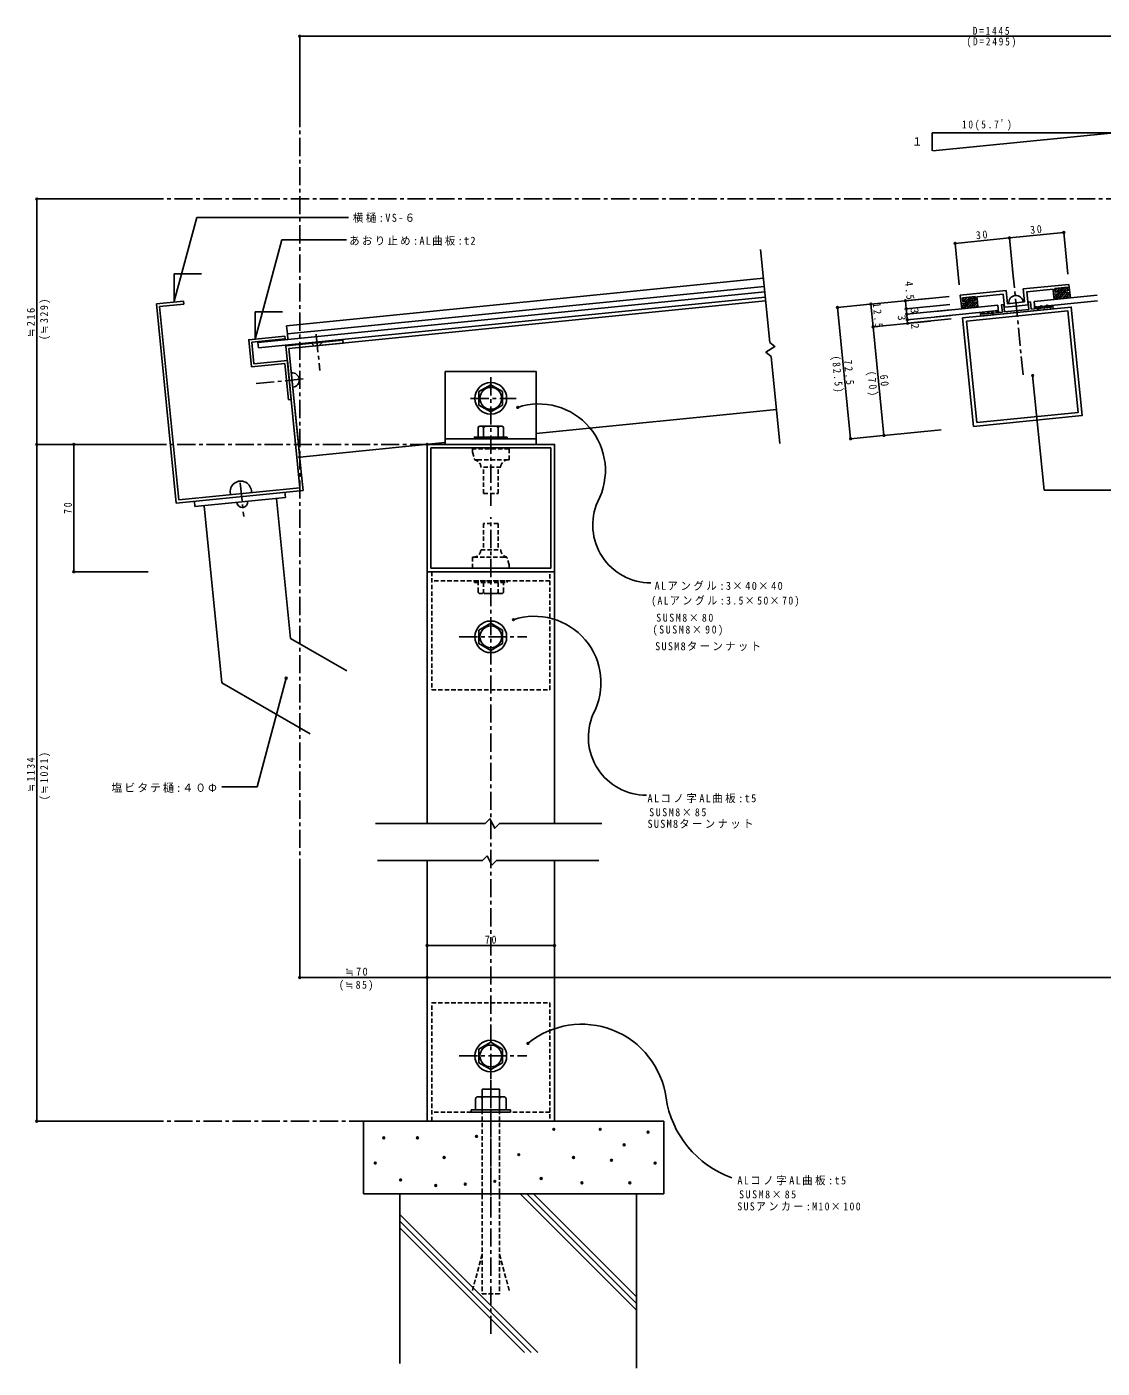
# Model space of a CAD drawing. Units: millimetres at full size, sheet at 1:2. Extents: x -523 to 569, y -396 to 427.
# Drawn here: x -523 to 68, y -357 to 381 of the extents above; entities that cross this region are included whole.
import ezdxf
from ezdxf.enums import TextEntityAlignment as Align

# ---------------------------------------------------------------- set-up
doc = ezdxf.new("R2010")
doc.units = ezdxf.units.MM
doc.header["$LTSCALE"] = 2
doc.header["$PDMODE"] = 32
doc.header["$PDSIZE"] = 1
doc.linetypes.add('CHAIN1', pattern=[8, 5, -1, 1, -1])
doc.linetypes.add('DASHED1', pattern=[1.8, 1.2, -0.6])
doc.layers.add('0-0', color=4, linetype='Continuous')
doc.layers.add('1-0', color=7, linetype='Continuous')
doc.styles.add('ＭＳ ゴシック', font='')
doc.styles.get('ＭＳ ゴシック').set_extended_font_data('MS Gothic')

msp = doc.modelspace()

# ---------------------------------------------------------------- linework, layer by layer
at = {"layer": '0-0'}
for p, q in [((29.66, 189.001), (35.958, 125.909)), ((35.958, 125.909), (81.476, 125.909))]:
    msp.add_line(p, q, dxfattribs=at)
at = {"layer": '0-0', "color": 1}
msp.add_point((29.66, 189.001), dxfattribs=at)
at = {"layer": '1-0', "color": 4}
for p, q in [((-373.083, 375.488), (466.527, 375.488)), ((-373.083, 375.488), (-373.083, 335.61)), ((-25.641, 322.488), (-25.641, 312.556)), ((-517.621, 286.037), (-517.621, 151.167)), ((-517.621, 286.037), (-457.958, 286.037)), ((-442.047, 229.814), (-429.692, 275.921)), ((-429.692, 275.921), (-346.21, 275.921)), ((16.92, 264.615), (46.772, 267.595)), ((46.772, 267.595), (49.052, 244.746)), ((-397.611, 209.01), (-383.005, 263.517)), ((-383.005, 263.517), (-347.416, 263.517)), ((-119.913, 258.25), (-114.822, 207.24)), ((-12.932, 261.636), (16.92, 264.615)), ((-12.932, 261.636), (-10.651, 238.786)), ((16.92, 264.615), (19.201, 241.766)), ((-442.047, 244.814), (-427.047, 244.814)), ((-442.047, 229.814), (-442.047, 244.814)), ((-59.265, 228.233), (-27.81, 231.373)), ((-40.275, 230.128), (-16.302, 232.521)), ((-40.275, 230.128), (-39.828, 225.651)), ((-397.611, 224.01), (-382.611, 224.01)), ((-397.611, 209.01), (-397.611, 224.01)), ((-77.584, 226.404), (-59.746, 228.185)), ((-77.584, 226.404), (-70.383, 154.263)), ((-59.265, 228.233), (-58.024, 215.795)), ((-39.828, 225.651), (-15.855, 228.043)), ((-39.828, 225.651), (-39.53, 222.665)), ((-39.53, 222.665), (-15.557, 225.058)), ((-39.53, 222.665), (-39.232, 219.68)), ((-39.232, 219.68), (-15.259, 222.073)), ((-58.024, 215.795), (-26.568, 218.934)), ((-58.024, 215.795), (-52.065, 156.091)), ((-39.232, 219.68), (-39.033, 217.69)), ((-39.033, 217.69), (-15.06, 220.083)), ((-114.047, 199.478), (-109.271, 151.631)), ((-70.383, 154.263), (-52.546, 156.043)), ((-52.065, 156.091), (-20.609, 159.231)), ((-517.621, 151.167), (-457.958, 151.167)), ((-517.621, 151.167), (-517.621, -220.837)), ((-497.247, 151.167), (-497.247, 81.167)), ((-497.247, 151.167), (-456.362, 151.167)), ((-497.247, 81.167), (-456.362, 81.167)), ((-380.512, 22.605), (-396.517, -37.13)), ((-396.517, -37.13), (-415.984, -37.13)), ((-271.14, -57.273), (-331.535, -57.273)), ((-272.746, -77.642), (-330.279, -77.642)), ((-270.146, -75.042), (-272.746, -77.642)), ((-267.546, -80.242), (-270.146, -75.042)), ((-264.946, -77.642), (-267.546, -80.242)), ((-208.661, -77.642), (-264.946, -77.642)), ((-373.083, -141.907), (-373.083, -86.651)), ((-303.083, -141.907), (-303.083, -86.651)), ((-303.083, -124.326), (-233.083, -124.326)), ((-373.083, -141.907), (-303.083, -141.907)), ((-303.083, -141.907), (466.527, -141.907)), ((-517.621, -220.837), (-457.958, -220.837)), ((-251.957, -260.837), (-188.083, -324.711)), ((-248.28, -260.837), (-188.083, -321.034)), ((-244.603, -260.837), (-188.083, -317.357)), ((-318.083, -272.209), (-242.293, -348)), ((-318.083, -275.886), (-245.97, -348)), ((-318.083, -279.563), (-249.647, -348))]:
    msp.add_line(p, q, dxfattribs=at)
at = {"layer": '1-0', "color": 4, "linetype": 'CHAIN1'}
for p, q in [((-373.083, 335.61), (-373.083, 144.18)), ((-457.958, 286.037), (466.527, 286.037)), ((18.664, 247.144), (24.466, 189.019)), ((-364.055, 211.706), (-362.056, 191.678)), ((-371.218, 187.154), (-398.695, 184.411)), ((-268.083, 188.026), (-268.083, 117.403)), ((-279.208, 176.457), (-254.163, 176.457)), ((-456.362, 151.167), (-303.083, 151.167)), ((-373.083, -86.651), (-373.083, 144.18)), ((-405.737, 130.079), (-403.876, 111.428)), ((-268.083, -337.814), (-268.083, 111.153)), ((-285.423, 45.361), (-248.242, 45.361)), ((-285.423, -185.032), (-248.242, -185.032)), ((-268.083, -186.381), (-268.083, -271.542)), ((-457.958, -220.837), (-338.083, -220.837))]:
    msp.add_line(p, q, dxfattribs=at)
at = {"layer": '1-0', "color": 2}
for p, q in [((-118.338, 242.467), (-380.284, 216.321)), ((-117.891, 237.989), (-379.837, 211.844)), ((49.616, 239.101), (24.441, 236.588)), ((24.441, 236.588), (25.156, 229.423)), ((40.839, 236.416), (41.107, 233.729)), ((41.804, 236.814), (48.77, 237.509)), ((48.77, 237.509), (48.968, 235.519)), ((49.616, 239.101), (50.063, 234.623)), ((-436.921, 229.863), (-451.847, 228.373)), ((-436.921, 229.863), (-436.762, 228.271)), ((-117.097, 230.029), (-379.042, 203.883)), ((-10.087, 233.141), (-9.641, 228.664)), ((-9.641, 228.664), (-7.153, 228.912)), ((-8.943, 231.748), (-1.978, 232.443)), ((-3.272, 230.304), (-1.779, 230.453)), ((-3.272, 230.304), (-3.173, 229.309)), ((-3.173, 229.309), (-0.685, 229.558)), ((-1.978, 232.443), (-1.779, 230.453)), ((-0.953, 232.244), (13.475, 233.684)), ((-0.953, 232.244), (-0.685, 229.558)), ((13.475, 233.684), (14.19, 226.52)), ((20.479, 228.957), (15.803, 228.49)), ((20.479, 228.957), (25.156, 229.423)), ((41.107, 233.729), (43.595, 233.977)), ((47.476, 235.37), (48.968, 235.519)), ((47.476, 235.37), (47.575, 234.375)), ((47.575, 234.375), (50.063, 234.623)), ((-451.847, 228.373), (-440.922, 118.917)), ((-436.762, 228.271), (-450.096, 226.94)), ((-450.096, 226.94), (-439.489, 120.668)), ((20.658, 227.166), (14.19, 226.52)), ((20.658, 227.166), (27.126, 227.811)), ((-379.837, 211.844), (-380.284, 216.321)), ((-6.657, 218.912), (-1.095, 163.189)), ((-399.474, 207.317), (-381.065, 209.154)), ((-398.282, 195.376), (-399.474, 207.317)), ((-381.214, 210.647), (-381.065, 209.154)), ((-349.362, 208.454), (-380.806, 205.315)), ((-349.203, 206.862), (-379.055, 203.882)), ((-349.362, 208.454), (-349.203, 206.862)), ((-379.042, 203.883), (-373.083, 144.18)), ((-372.09, 134.229), (-379.042, 203.883)), ((-381.217, 195.572), (-399.625, 193.734)), ((-379.873, 197.213), (-398.282, 195.376)), ((-379.231, 175.671), (-381.217, 195.572)), ((-377.738, 175.82), (-379.873, 197.213)), ((-377.738, 175.82), (-379.231, 175.671)), ((-111.137, 170.326), (-243.083, 157.156)), ((-1.095, 163.189), (54.628, 168.751)), ((-293.083, 152.165), (-373.083, 144.18)), ((-301.083, 149.167), (-301.083, 83.167)), ((-235.083, 149.167), (-301.083, 149.167)), ((-293.083, 154.167), (-243.083, 154.167)), ((-372.102, 134.228), (-371.268, 125.87)), ((-371.268, 125.87), (-440.922, 118.917)), ((-303.083, 81.167), (-303.083, -57.273)), ((-233.083, 81.167), (-233.083, -57.273)), ((-303.083, -77.642), (-303.083, -220.837)), ((-233.083, -77.642), (-233.083, -220.837))]:
    msp.add_line(p, q, dxfattribs=at)
at = {"layer": '1-0'}
for p, q in [((47.209, 237.353), (41.834, 230.787)), ((42.987, 236.932), (41.922, 235.631)), ((44.394, 237.072), (42.603, 234.883)), ((45.801, 237.212), (43.547, 234.458)), ((48.616, 237.493), (44.096, 231.971)), ((48.895, 236.256), (48.231, 235.445)), ((-117.593, 235.004), (-396.069, 207.209)), ((-117.295, 232.019), (-395.771, 204.223)), ((-9.641, 228.664), (-9.343, 225.679)), ((-9.041, 228.724), (-9.581, 228.064)), ((-7.634, 228.864), (-9.44, 226.657)), ((-3.539, 232.288), (-8.914, 225.721)), ((-7.761, 231.866), (-8.825, 230.566)), ((-6.354, 232.007), (-8.145, 229.818)), ((-4.947, 232.147), (-7.201, 229.393)), ((-2.132, 232.428), (-6.652, 226.906)), ((-3.197, 229.549), (-5.905, 226.24)), ((-2.005, 229.426), (-4.692, 226.143)), ((-1.853, 231.19), (-2.516, 230.38)), ((-0.676, 229.47), (-2.494, 227.249)), ((-0.685, 229.558), (-0.387, 226.572)), ((28.817, 225.468), (28.42, 229.448)), ((30.46, 229.651), (65.035, 233.102)), ((30.46, 229.651), (30.857, 225.671)), ((30.758, 226.666), (65.333, 230.117)), ((41.11, 233.699), (41.405, 230.744)), ((41.707, 233.789), (41.167, 233.129)), ((43.114, 233.929), (41.308, 231.722)), ((41.405, 230.744), (42.898, 230.893)), ((47.551, 234.614), (44.843, 231.305)), ((44.888, 231.091), (46.878, 231.29)), ((48.743, 234.491), (46.056, 231.208)), ((50.072, 234.536), (48.253, 232.314)), ((48.868, 231.489), (50.361, 231.638)), ((50.212, 233.128), (48.869, 231.488)), ((50.069, 234.563), (50.361, 231.638)), ((10.559, 227.665), (-23.752, 224.24)), ((10.857, 224.68), (-23.454, 221.255)), ((-9.343, 225.679), (-7.85, 225.828)), ((-5.86, 226.026), (-3.87, 226.225)), ((-1.88, 226.423), (-0.387, 226.572)), ((-0.536, 228.063), (-1.879, 226.423)), ((1.105, 221.696), (40.907, 225.669)), ((2, 222.791), (1.901, 223.786)), ((10.559, 227.665), (10.956, 223.685)), ((14.19, 224.008), (13.792, 227.988)), ((28.817, 225.468), (39.812, 226.565)), ((39.812, 226.565), (39.713, 227.56)), ((39.763, 227.063), (40.758, 227.162)), ((40.907, 225.669), (40.758, 227.162)), ((-396.069, 207.209), (-395.771, 204.223)), ((-379.539, 208.858), (-379.837, 211.844)), ((-366.574, 206.736), (-365.112, 205.274)), ((-360.604, 207.332), (-362.39, 205.545)), ((-379.201, 205.475), (-379.241, 205.873)), ((-274.583, 180.21), (-268.083, 183.962)), ((-261.583, 180.21), (-268.083, 183.962)), ((-261.583, 180.21), (-261.583, 172.704)), ((-261.583, 172.704), (-268.083, 168.951)), ((-275.083, 160.167), (-275.083, 155.167)), ((-273.083, 161.167), (-274.083, 161.167)), ((-274.083, 161.167), (-263.083, 161.167)), ((-272.083, 161.167), (-272.083, 155.167)), ((-265.083, 161.167), (-271.083, 161.167)), ((-264.083, 161.167), (-264.083, 155.167)), ((-263.083, 161.167), (-262.083, 161.167)), ((-261.083, 160.167), (-261.083, 155.167)), ((-259.083, 155.167), (-259.083, 154.167)), ((-259.083, 154.167), (-277.083, 154.167)), ((-430.971, 119.91), (-430.673, 116.925)), ((-380.921, 121.891), (-430.673, 116.925)), ((-385.89, 121.395), (-378.216, 44.515)), ((-381.219, 124.876), (-380.921, 121.891)), ((-425.692, 117.422), (-415.981, 20.131)), ((-274.583, 49.114), (-268.083, 52.867)), ((-261.583, 49.114), (-268.083, 52.867)), ((-378.216, 44.515), (-347.273, 26.65)), ((-261.583, 49.114), (-261.583, 41.608)), ((-261.583, 41.608), (-268.083, 37.856)), ((-415.981, 20.131), (-367.273, -7.991)), ((-261.583, -181.279), (-268.083, -177.526)), ((-261.583, -188.784), (-261.583, -181.279)), ((-274.583, -188.784), (-268.083, -192.537)), ((-261.583, -188.784), (-268.083, -192.537)), ((-263.283, -203.237), (-272.883, -203.237)), ((-272.883, -203.237), (-272.883, -214.637)), ((-263.283, -203.237), (-263.283, -214.637)), ((-276.483, -208.637), (-276.483, -214.637)), ((-274.083, -207.437), (-275.283, -207.437)), ((-275.283, -207.437), (-262.083, -207.437)), ((-264.483, -207.437), (-271.683, -207.437)), ((-262.083, -207.437), (-260.883, -207.437)), ((-259.683, -208.637), (-259.683, -214.637)), ((-338.083, -220.837), (-173.083, -220.837)), ((-338.083, -260.837), (-338.083, -220.837)), ((-257.283, -214.637), (-278.883, -214.637)), ((-257.283, -214.637), (-257.283, -215.837)), ((-173.083, -260.837), (-173.083, -220.837)), ((-338.083, -260.837), (-173.083, -260.837)), ((-318.083, -354.14), (-318.083, -260.837)), ((-188.083, -356.651), (-188.083, -260.837))]:
    msp.add_line(p, q, dxfattribs=at)
at = {"layer": '1-0', "linetype": 'DASHED1'}
for p, q in [((-278.083, 146.897), (-278.083, 148.667)), ((-258.083, 148.667), (-278.083, 148.667)), ((-258.083, 142.667), (-258.083, 148.667)), ((-278.083, 146.897), (-276.936, 142.614)), ((-275.583, 142.667), (-276.95, 142.667)), ((-258.583, 142.667), (-276.95, 142.667)), ((-258.583, 142.667), (-258.083, 142.667)), ((-262.583, 138.667), (-273.583, 138.667)), ((-272.083, 124.167), (-272.083, 138.667)), ((-264.083, 107.667), (-264.083, 93.167)), ((-278.083, 89.167), (-278.083, 83.167)), ((-277.583, 89.167), (-278.083, 89.167)), ((-277.583, 89.167), (-259.217, 89.167)), ((-273.583, 93.167), (-262.583, 93.167)), ((-260.583, 89.167), (-259.217, 89.167)), ((-258.083, 84.936), (-259.231, 89.22)), ((-278.083, 83.167), (-258.083, 83.167)), ((-258.083, 84.936), (-258.083, 83.167)), ((-277.083, 75.167), (-277.083, 76.167)), ((-277.083, 76.167), (-259.083, 76.167)), ((-275.083, 70.167), (-275.083, 75.167)), ((-272.083, 69.167), (-272.083, 75.167)), ((-264.083, 69.167), (-264.083, 75.167)), ((-261.083, 70.167), (-261.083, 75.167)), ((-273.083, 69.167), (-274.083, 69.167)), ((-262.083, 69.167), (-273.083, 69.167)), ((-271.083, 69.167), (-265.083, 69.167)), ((-263.083, 69.167), (-262.083, 69.167)), ((-272.883, -214.637), (-272.883, -315.837)), ((-263.283, -214.637), (-263.283, -315.837)), ((-272.883, -294.237), (-278.474, -315.101)), ((-263.283, -294.237), (-257.693, -315.101)), ((-263.283, -315.837), (-272.883, -315.837))]:
    msp.add_line(p, q, dxfattribs=at)
at = {"layer": '1-0', "color": 2, "linetype": 'DASHED1'}
for p, q in [((-235.583, 76.167), (-300.583, 76.167)), ((-235.583, -215.837), (-300.583, -215.837))]:
    msp.add_line(p, q, dxfattribs=at)
at = {"layer": '1-0', "color": 4}
for points in [[(-25.641, 322.488), (74.359, 322.488), (-25.146, 312.556)], [(-114.822, 207.24), (-111.976, 204.911), (-116.893, 201.807), (-114.047, 199.478)], [(-207.056, -57.273), (-263.34, -57.273), (-265.94, -59.873), (-268.54, -54.673), (-271.14, -57.273)]]:
    msp.add_lwpolyline(points, dxfattribs=at)
at = {"layer": '1-0', "color": 2}
for points in [[(40.839, 236.416), (26.411, 234.976), (27.126, 227.811)], [(41.804, 236.814), (42.003, 234.823), (43.496, 234.972), (43.595, 233.977)], [(-10.087, 233.141), (15.087, 235.654), (15.803, 228.49)], [(-8.943, 231.748), (-8.745, 229.758), (-7.252, 229.907), (-7.153, 228.912)], [(54.628, 168.751), (49.066, 224.474), (-6.657, 218.912)], [(-399.625, 193.734), (-401.115, 208.66), (-381.214, 210.647)], [(-380.806, 205.315), (-373.019, 127.303), (-439.489, 120.668)], [(-301.083, 83.167), (-235.083, 83.167), (-235.083, 149.167)]]:
    msp.add_lwpolyline(points, dxfattribs=at)
at = {"layer": '1-0'}
for points in [[(14.19, 224.008), (27.623, 225.348), (27.226, 229.329), (28.42, 229.448)], [(1.105, 221.696), (0.956, 223.189), (1.951, 223.288)], [(2, 222.791), (12.996, 223.888), (12.598, 227.869), (13.792, 227.988)], [(-274.583, 180.21), (-274.583, 172.704), (-268.083, 168.951)], [(-259.083, 155.167), (-277.083, 155.167), (-277.083, 154.167)], [(-274.583, 49.114), (-274.583, 41.608), (-268.083, 37.856)], [(-274.583, -188.784), (-274.583, -181.279), (-268.083, -177.526)], [(-278.883, -214.637), (-278.883, -215.837), (-257.283, -215.837)]]:
    msp.add_lwpolyline(points, dxfattribs=at)
at = {"layer": '1-0', "color": 2}
for points in [[(-2.887, 161), (56.817, 166.959), (50.857, 226.662), (-8.846, 220.703)], [(-293.083, 191.167), (-293.083, 151.167), (-243.083, 151.167), (-243.083, 191.167)], [(-303.083, 81.167), (-233.083, 81.167), (-233.083, 151.167), (-303.083, 151.167)]]:
    msp.add_lwpolyline(points, close=True, dxfattribs=at)
at = {"layer": '1-0', "linetype": 'DASHED1'}
for points in [[(-272.083, 124.167), (-264.083, 124.167), (-264.083, 138.667)], [(-264.083, 107.667), (-272.083, 107.667), (-272.083, 93.167)], [(-277.083, 75.167), (-259.083, 75.167), (-259.083, 76.167)]]:
    msp.add_lwpolyline(points, dxfattribs=at)
at = {"layer": '1-0', "color": 2, "linetype": 'DASHED1'}
for points in [[(-300.583, 81.167), (-300.583, 16.167), (-235.583, 16.167), (-235.583, 81.167)], [(-300.583, -155.837), (-235.583, -155.837), (-235.583, -220.837), (-300.583, -220.837)]]:
    msp.add_lwpolyline(points, close=True, dxfattribs=at)
at = {"layer": '1-0'}
for centre, radius in [((-268.083, 176.457), 8.7), ((-268.083, 176.457), 6), ((-268.083, 45.361), 8.7), ((-268.083, 45.361), 6), ((-268.083, -185.032), 8.7), ((-268.083, -185.032), 6)]:
    msp.add_circle(centre, radius, dxfattribs=at)
for centre, radius, start, end in [((20.479, 228.957), 4, 5.7, 185.7), ((43.893, 230.992), 1, 5.7, 185.7), ((47.873, 231.389), 1, 5.7, 185.7), ((-6.855, 225.927), 1, 5.7, 185.7), ((-2.875, 226.324), 1, 5.7, 185.7), ((-377.312, 186.545), 4, 275.7, 95.7), ((-274.083, 160.167), 1, 90, 180), ((-273.083, 160.167), 1, 0, 90), ((-271.083, 160.167), 1, 90, 180), ((-265.083, 160.167), 1, 0, 90), ((-263.083, 160.167), 1, 90, 180), ((-262.083, 160.167), 1, 0, 90), ((-404.683, 119.519), 3, 185.7, 5.7), ((-275.283, -208.637), 1.2, 90, 180), ((-274.083, -208.637), 1.2, 0, 90), ((-271.683, -208.637), 1.2, 90, 180), ((-264.483, -208.637), 1.2, 0, 90), ((-262.083, -208.637), 1.2, 90, 180), ((-260.883, -208.637), 1.2, 0, 90)]:
    msp.add_arc(centre, radius, start, end, dxfattribs=at)
at = {"layer": '1-0', "color": 4}
for centre, radius, start, end in [((-241.718, 136.773), 36.592, 332.14745, 108.42836), ((-405.473, 125.144), 5.842, 357.80276, 191.53096), ((-180.236, 106.854), 31.826, 156.24005, 270.04915), ((-244.133, 20.079), 36.592, 332.14745, 108.42836), ((-182.651, -9.84), 31.826, 156.24005, 270.04915), ((-218.105, -214.297), 46.725, 7.77152, 129.29661), ((-116.9, -199.771), 55.519, 188.50161, 250.22363)]:
    msp.add_arc(centre, radius, start, end, dxfattribs=at)
at = {"layer": '1-0', "linetype": 'DASHED1'}
for centre, radius, start, end in [((-277.583, 138.667), 4, 0, 80.68179), ((-258.583, 138.667), 4, 90, 180), ((-277.583, 93.167), 4, 270, 0), ((-258.583, 93.167), 4, 180, 260.68179), ((-274.083, 70.167), 1, 180, 270), ((-273.083, 70.167), 1, 270, 0), ((-271.083, 70.167), 1, 180, 270), ((-265.083, 70.167), 1, 270, 0), ((-263.083, 70.167), 1, 180, 270), ((-262.083, 70.167), 1, 270, 0)]:
    msp.add_arc(centre, radius, start, end, dxfattribs=at)
at = {"layer": '1-0', "color": 1}
for p in [(-373.083, 375.488), (-517.621, 286.037), (46.772, 267.595), (-12.932, 261.636), (16.92, 264.615), (-59.265, 228.233), (-40.275, 230.128), (-77.584, 226.404), (-39.828, 225.651), (-39.53, 222.665), (-58.024, 215.795), (-39.232, 219.68), (-39.033, 217.69), (-253.285, 171.489), (-52.065, 156.091), (-517.621, 151.167), (-497.247, 151.167), (-303.083, 151.167), (-70.383, 154.263), (-373.083, 144.18), (-497.247, 81.167), (-255.7, 54.795), (-380.512, 22.605), (-303.083, -124.326), (-233.083, -124.326), (-373.083, -141.907), (-303.083, -141.907), (-247.698, -178.137), (-517.621, -220.837)]:
    msp.add_point(p, dxfattribs=at)
at = {"layer": '1-0', "color": 4}
for p in [(2.696, 223.384), (5.273, 223.642), (7.507, 223.539), (10.096, 224.232), (31.141, 226.386), (32.747, 226.059), (34.352, 226.815), (36.065, 226.498), (37.628, 227.142), (39.395, 226.831)]:
    msp.add_point(p, dxfattribs=at)
at = {"layer": '1-0'}
for p in [(-233.446, -225.372), (-207.95, -225.372), (-181.681, -226.917), (-326.931, -230.008), (-308.389, -230.008), (-275.939, -229.235), (-194.816, -233.871), (-293.709, -240.824), (-252.761, -239.279), (-222.63, -240.824), (-201.769, -242.369), (-331.567, -243.915), (-177.818, -243.915), (-317.66, -253.186), (-298.345, -256.276), (-282.12, -255.504), (-265.895, -253.959), (-240.399, -252.413), (-217.994, -254.731), (-191.725, -254.731)]:
    msp.add_point(p, dxfattribs=at)

# ---------------------------------------------------------------- texts
at = {"layer": '1-0', "style": 'ＭＳ ゴシック'}
msp.add_text('１', height=4.399, dxfattribs=at).set_placement((-36.796, 314.105), align=Align.BOTTOM_LEFT)
for s, p in [('3', (-45.856, 221.906)), ('3', (-38.833, 225.75)), ('2', (-38.517, 217.346))]:
    msp.add_text(s, height=4.399, rotation=275.7, dxfattribs=at).set_placement(p, align=Align.BOTTOM_LEFT)
at = {"layer": '1-0', "char_height": 4.399, "attachment_point": 7, "style": 'ＭＳ ゴシック'}
for s, insert in [('\\T1.39;\\W0.85;D=1445', (-3.255, 376.206)), ('\\T1.39;\\W0.85;(D=2495)', (-6.658, 369.282)), ('\\T1.39;\\W0.85;10(5.7ﾟ)', (-9.191, 323.663)), ('\\T1.25;\\W0.95;横樋:VS-６', (-343.883, 273.003)), ('\\T1.23;\\W0.95;あおり止め:AL曲板:t2', (-345.892, 260.415)), ('\\T1.25;\\W0.95;ALアングル:3×40×40', (-178.102, 70.778)), ('\\T1.27;\\W0.9;(ALアングル:3.5×50×70)', (-179.928, 61.941)), ('\\T1.34;\\W0.9;(SUSM8×90)', (-179.19, 46.009)), ('\\T1.33;\\W0.9;SUSM8×80', (-177.18, 53.62)), ('\\T1.23;\\W0.95;SUSM8ターンナット', (-177.811, 37.532)), ('\\T1.18;塩ビタテ樋:４０Φ', (-476.547, -40.316)), ('\\T1.25;\\W0.95;ALコノ字AL曲板:t5', (-181.996, -46.079)), ('\\T1.33;\\W0.9;SUSM8×85', (-181.03, -53.324)), ('\\T1.23;\\W0.95;SUSM8ターンナット', (-181.996, -60.086)), ('\\T1.36;\\W0.9;70', (-271.333, -123.326)), ('\\T1.26;\\W0.95;≒70', (-347.988, -140.908)), ('\\T1.3;\\W0.9;(≒85)', (-351.54, -149.231)), ('\\T1.25;\\W0.95;ALコノ字AL曲板:t5', (-132.615, -256.128)), ('\\T1.27;\\W0.9;SUSアンカー:M10×100', (-132.615, -270.135)), ('\\T1.33;\\W0.9;SUSM8×85', (-131.649, -263.373))]:
    msp.add_mtext(s, dxfattribs=dict(at, insert=insert))
for s, insert, rotation in [('\\T1.36;\\W0.9;30', (-1.339, 263.798), 5.7), ('\\T1.36;\\W0.9;30', (28.513, 266.777), 5.7), ('\\T1.37;\\W0.9;4.5', (-40.655, 240.574), 275.7), ('\\T1.32;\\W0.9;(≒329)', (-510.233, 208.526), 90), ('\\T1.38;\\W0.9;12.5', (-58.32, 228.83), 275.7), ('\\T1.29;\\W0.95;≒216', (-518.621, 210.102), 90), ('\\T1.39;\\W0.85;(82.5)', (-81.894, 199.516), 275.7), ('\\T1.38;\\W0.9;72.5', (-74.136, 197.455), 275.7), ('\\T1.38;\\W0.9;(70)', (-62.357, 191.186), 275.7), ('\\T1.36;\\W0.9;60', (-54.372, 189.276), 275.7), ('\\T1.36;\\W0.9;70', (-498.247, 112.917), 90), ('\\T1.3;\\W0.9;≒1134', (-518.621, -39.835), 90), ('\\T1.33;\\W0.9;(≒1021)', (-510.213, -44.399), 90)]:
    msp.add_mtext(s, dxfattribs=dict(at, insert=insert, rotation=rotation))

doc.saveas('drawing.dxf')
